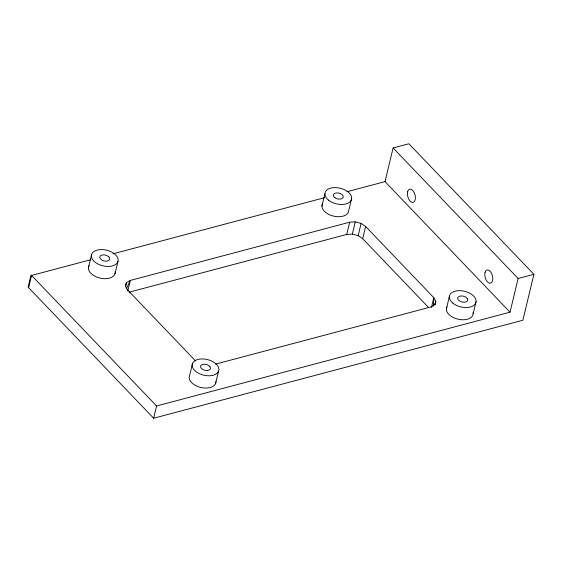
<?xml version="1.0" encoding="UTF-8"?>
<svg xmlns="http://www.w3.org/2000/svg" width="562" height="562" viewBox="0 0 562 562"><rect width="100%" height="100%" fill="white"/><g stroke="black" fill="none" stroke-linecap="round" stroke-linejoin="round"><path stroke-width="0.84" d="M433.309 306.086L433.815 297.677L365.63 226.472L361.113 223.416L355.268 221.857L349.662 222.201L130.342 280.417L126.478 282.581L125.389 285.981L127.37 289.711L195.555 360.916M28.1 287.119L31.043 274.874M31.584 275.443L28.641 287.688L153.651 418.233L522.878 320.235L533.9 274.312L408.89 143.767L393.112 147.954L385.026 181.631L510.036 312.177L156.594 405.989L31.584 275.443L90.911 259.693M88.585 266.978L91.529 254.734M115.062 273.546L117.999 261.302A13.636 8.037 13.5 0 0 99.917 249.647A13.636 8.037 13.5 0 0 96.376 263.107A13.636 8.037 13.5 0 0 117.999 261.302M125.502 286.662L126.478 282.581L125.417 286.697M127.792 291.025L130.342 280.417L126.401 288.756M153.651 418.233L156.594 405.989M192.583 363.242L189.64 375.486A13.636 8.037 13.5 0 0 200.803 387.45A13.636 8.037 13.5 0 0 215.97 381.682M215.506 383.727L218.442 371.482A13.636 8.037 13.5 0 0 202.074 358.928A13.636 8.037 13.5 0 0 196.026 371.679A13.636 8.037 13.5 0 0 218.442 371.482M321.956 206.029L324.899 193.785M351.679 198.288L348.735 210.532A13.636 8.037 13.5 0 1 333.287 216.054A13.636 8.037 13.5 0 1 322.497 204.006M129.098 292.212L346.726 234.445L349.662 222.201M346.726 234.445L352.332 234.101L355.268 221.857M428.462 307.407L362.687 238.717L358.17 235.661L361.113 223.416M362.687 238.717L365.63 226.472M431.461 307.477L433.815 297.677L435.796 301.408L435.009 304.674M446.39 308.882L449.326 296.638M473.141 313.807L476.084 301.562M510.036 312.177L518.122 278.499L393.112 147.954M434.946 304.702L435.796 301.408L434.707 304.808L430.843 306.971L215.752 364.064M112.948 253.841L324.843 197.606M346.88 191.754L385.026 181.631M518.122 278.499L533.9 274.312M352.332 234.101L358.17 235.661M473.056 312.367A13.636 8.037 13.5 0 1 458.522 319.3A13.636 8.037 13.5 0 1 447.015 306.88M115.14 271.425A13.636 8.037 13.5 0 1 100.359 278.169A13.636 8.037 13.5 0 1 89.14 265.678M108.866 256.925L107.995 256.202A5.065 2.986 13.5 0 0 101.434 255.246A5.065 2.986 13.5 0 0 100.661 259.103L101.525 259.827A5.065 2.986 13.5 0 0 108.087 260.789A5.065 2.986 13.5 0 0 108.866 256.925M209.97 366.691L209.247 365.925A5.065 2.986 13.5 0 0 202.734 364.415A5.065 2.986 13.5 0 0 201.055 368.033L201.786 368.798A5.065 2.986 13.5 0 0 208.291 370.309A5.065 2.986 13.5 0 0 209.97 366.691M467.38 298.78L466.783 297.986A5.065 2.986 13.5 0 0 460.411 296.048A5.065 2.986 13.5 0 0 458.03 299.42L458.627 300.213A5.065 2.986 13.5 0 0 464.999 302.145A5.065 2.986 13.5 0 0 467.38 298.78M328.594 200.191A13.636 8.037 13.5 0 0 351.138 200.318A13.636 8.037 13.5 0 0 335.128 187.596A13.636 8.037 13.5 0 0 328.594 200.191M335.022 197.824A5.065 2.986 13.5 0 0 343.171 197.367A5.065 2.986 13.5 0 0 336.673 192.914A5.065 2.986 13.5 0 0 335.022 197.824M452.775 303.066A13.636 8.037 13.5 0 0 475.459 303.564A13.636 8.037 13.5 0 0 459.885 290.666A13.636 8.037 13.5 0 0 452.775 303.066M407.619 191.825A6.821 3.723 75.1 0 0 412.185 202.397A6.821 3.723 75.1 0 0 414.419 193.117A6.821 3.723 75.1 0 0 407.619 191.825M485.006 272.64A6.821 3.723 75.1 0 0 489.579 283.213A6.821 3.723 75.1 0 0 491.806 273.933A6.821 3.723 75.1 0 0 485.006 272.64"/></g></svg>
